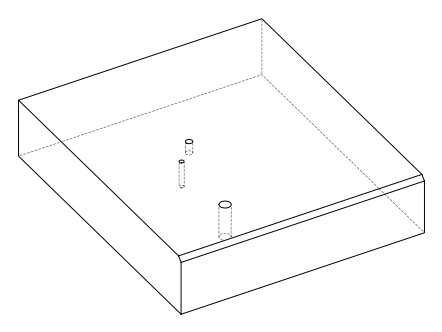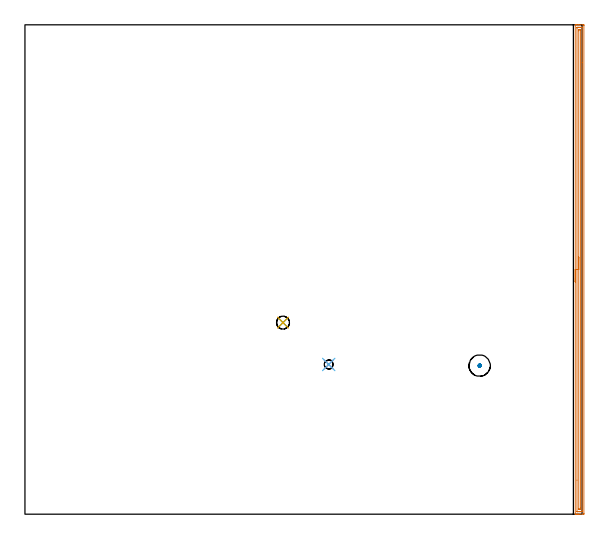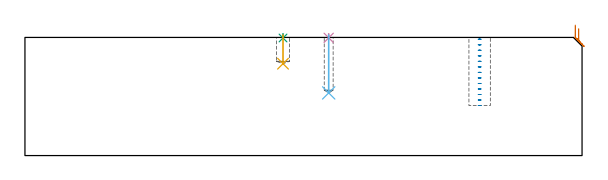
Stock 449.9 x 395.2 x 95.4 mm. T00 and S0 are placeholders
(PLAN: 6 operations, 4 tool changes, 10.6 min)
(1 AREA_MILL | FG_CHAMFER_SURFACE | UGT0205_001 | 9.67 min | 9682 mm3)
(2 MILL_BLIND_HOLE_FROM_SOLID_MATERIAL | STEP1POCKET | UGT0201_133 | Spiral | 0.58 min | 12924 mm3)
(3 SPOT_DRILL | STEP1POCKET_1 | NXT0321_9005460120000 | 0.03 min | 0 mm3)
(4 SPOT_DRILL_1 | STEP1POCKET_2 | NXT0321_9005460120000 | 0.03 min | 0 mm3)
(5 DRILL_BLIND_HOLE_INTO_CENTER | STEP1POCKET_1 | NXT0301_076 | 0.09 min | 1716 mm3)
(6 DRILL_BLIND_HOLE_INTO_CENTER_1 | STEP1POCKET_2 | UGT0301_192 | 0.19 min | 1747 mm3)
(TOOL UGT0205_001 | Chamfer Mill 20 x 3 x 45 deg. | D20 FL50 Z2)
(TOOL UGT0201_133 | Carbide End Mill 15.0 | D15 FL30 Z4)
(TOOL NXT0321_9005460120000 | NC Spot Drill, 142deg, 12mm, Carbide, Uncoated | D12 PA142 FL30 Z2)
(TOOL NXT0301_076 | Carbide Drill 10.5mm [860.1-1050-032A1-MM 2214] | D10.5 PA140 FL55 Z2)
(TOOL UGT0301_192 | Twist Drill 7.2 mm | D7.2 PA118 FL66 Z2)
(OP 1 AREA_MILL)
G17 G21 G94 G90
T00 M6
G54
G17 G0 G90 X444.4 Y187.6 S1061 M3
G43 Z105.4 H0
G94 G1 Y187.638 Z104.528 F250.
Y187.752 Z103.663
Y187.941 Z102.812
Y188.203 Z101.98
Y188.537 Z101.174
Y188.94 Z100.4
Y189.408 Z99.664
Y189.94 Z98.972
Y190.529 Z98.329
Y191.172 Z97.74
Y191.864 Z97.208
Y192.6 Z96.74
Y193.374 Z96.337
Y194.18 Z96.003
Y195.012 Z95.741
Y195.863 Z95.552
Y196.728 Z95.438
Y197.6 Z95.4
Y395.029
X444.406 Y395.19 Z95.393
X444.724 Y395.2 Z95.076
X445.027 Z94.772
X445.702 Z94.093
X446.918 Z92.879
X447.46 Z92.334
X450.707 Z89.09
X450.978 Y395.197 Z88.819
X451.392 Y395.19 Z88.405
X451.396 Y395.007 Z88.402
X451.399 Y394.582 Z88.401
Y0.618
X451.396 Y0.193 Z88.402
X451.392 Y0.01 Z88.405
X450.978 Y0. Z88.819
X447.46 Z92.334
X446.918 Z92.879
X446.581 Z93.215
X446.038 Z93.758
X445.702 Z94.093
X444.723 Z95.076
X444.406 Y0.01 Z95.393
X444.4 Y0.171 Z95.4
Y197.6
X445.814 Z93.986
X445.815 Y392.68 Z93.985
X445.816 Y392.795 Z93.984
X445.821 Y393.175 Z93.979
X446.19 Y393.192 Z93.61
X446.581 Y393.197 Z93.219
X447.062 Y393.2 Z92.738
X447.46 Z92.34
X448.34 Z91.46
X449.7 Z90.1
X449.901 Y393.198 Z89.899
X449.933 Y393.196 Z89.867
X449.965 Y393.19 Z89.835
X449.979 Y393.183 Z89.821
X449.98 Y393.159 Z89.82
X449.985 Y392.911 Z89.815
X449.986 Y364.693 Z89.814
X449.985 Y2.52 Z89.815
X449.984 Y2.405 Z89.816
X449.979 Y2.025 Z89.821
X449.61 Y2.008 Z90.19
X449.219 Y2.003 Z90.581
X448.738 Y2. Z91.062
X448.34 Z91.46
X447.46 Z92.34
X446.1 Z93.7
X445.899 Y2.002 Z93.901
X445.867 Y2.004 Z93.933
X445.835 Y2.01 Z93.965
X445.821 Y2.017 Z93.979
X445.82 Y2.041 Z93.98
X445.815 Y2.289 Z93.985
X445.814 Y27.486 Z93.986
Y197.6
X447.228 Z92.572
X447.229 Y390.351 Z92.571
X447.231 Y391.009 Z92.569
X447.233 Y391.126 Z92.567
X447.235 Y391.177 Z92.565
X447.28 Y391.192 Z92.52
X447.46 Y391.195 Z92.34
X448.152 Y391.199 Z91.648
X448.34 Y391.196 Z91.46
X448.527 Y391.19 Z91.273
X448.565 Y391.183 Z91.235
X448.568 Y391.149 Z91.232
X448.57 Y391.087 Z91.23
X448.571 Y391.009 Z91.229
X448.572 Y390.773 Z91.228
X448.571 Y4.849 Z91.229
X448.569 Y4.191 Z91.231
X448.567 Y4.074 Z91.233
X448.565 Y4.023 Z91.235
X448.52 Y4.008 Z91.28
X448.34 Y4.005 Z91.46
X447.648 Y4.001 Z92.152
X447.46 Y4.004 Z92.34
X447.273 Y4.01 Z92.527
X447.235 Y4.017 Z92.565
X447.232 Y4.051 Z92.568
X447.23 Y4.113 Z92.57
X447.229 Y4.191 Z92.571
X447.228 Y4.427 Z92.572
Y197.6
Y198.472 Z92.61
Y199.336 Z92.723
Y200.188 Z92.912
Y201.02 Z93.175
Y201.826 Z93.508
Y202.6 Z93.911
Y203.336 Z94.38
Y204.028 Z94.911
Y204.671 Z95.5
Y205.26 Z96.144
Y205.791 Z96.836
Y206.26 Z97.572
Y206.663 Z98.345
Y206.997 Z99.151
Y207.259 Z99.983
Y207.448 Z100.835
Y207.562 Z101.7
Y207.6 Z102.572
G0 Z105.4
M5
M2
(OP 2 MILL_BLIND_HOLE_FROM_SOLID_MATERIAL)
G17 G21 G94 G90
T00 M6
G54
G17 G0 G90 X367.2 Y120. S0 M3
G43 Z105.4 H0
Z93.938
G94 G3 X367.775 Y120.575 R0.575 F250.
X367.2 Y121.15 R0.575
X366.05 Y120. R1.15
X367.2 Y121.15 R-1.15
X366.625 Y120.575 R0.575
X367.2 Y120. R0.575
G0 Z89.477
G3 X367.775 Y120.575 R0.575
X367.2 Y121.15 R0.575
X366.05 Y120. R1.15
X367.2 Y121.15 R-1.15
X366.625 Y120.575 R0.575
X367.2 Y120. R0.575
G0 Z85.015
G3 X367.775 Y120.575 R0.575
X367.2 Y121.15 R0.575
X366.05 Y120. R1.15
X367.2 Y121.15 R-1.15
X366.625 Y120.575 R0.575
X367.2 Y120. R0.575
G0 Z80.554
G3 X367.775 Y120.575 R0.575
X367.2 Y121.15 R0.575
X366.05 Y120. R1.15
X367.2 Y121.15 R-1.15
X366.625 Y120.575 R0.575
X367.2 Y120. R0.575
G0 Z76.092
G3 X367.775 Y120.575 R0.575
X367.2 Y121.15 R0.575
X366.05 Y120. R1.15
X367.2 Y121.15 R-1.15
X366.625 Y120.575 R0.575
X367.2 Y120. R0.575
G0 Z71.631
G3 X367.775 Y120.575 R0.575
X367.2 Y121.15 R0.575
X366.05 Y120. R1.15
X367.2 Y121.15 R-1.15
X366.625 Y120.575 R0.575
X367.2 Y120. R0.575
G0 Z67.169
G3 X367.775 Y120.575 R0.575
X367.2 Y121.15 R0.575
X366.05 Y120. R1.15
X367.2 Y121.15 R-1.15
X366.625 Y120.575 R0.575
X367.2 Y120. R0.575
G0 Z62.708
G3 X367.775 Y120.575 R0.575
X367.2 Y121.15 R0.575
X366.05 Y120. R1.15
X367.2 Y121.15 R-1.15
X366.625 Y120.575 R0.575
X367.2 Y120. R0.575
G0 Z58.246
G3 X367.775 Y120.575 R0.575
X367.2 Y121.15 R0.575
X366.05 Y120. R1.15
X367.2 Y121.15 R-1.15
X366.625 Y120.575 R0.575
X367.2 Y120. R0.575
G0 Z53.785
G3 X367.775 Y120.575 R0.575
X367.2 Y121.15 R0.575
X366.05 Y120. R1.15
X367.2 Y121.15 R-1.15
X366.625 Y120.575 R0.575
X367.2 Y120. R0.575
G0 Z49.323
G3 X367.775 Y120.575 R0.575
X367.2 Y121.15 R0.575
X366.05 Y120. R1.15
X367.2 Y121.15 R-1.15
X366.625 Y120.575 R0.575
X367.2 Y120. R0.575
G0 Z44.862
G3 X367.775 Y120.575 R0.575
X367.2 Y121.15 R0.575
X366.05 Y120. R1.15
X367.2 Y121.15 R-1.15
X366.625 Y120.575 R0.575
X367.2 Y120. R0.575
G0 Z40.4
G3 X367.775 Y120.575 R0.575
X367.2 Y121.15 R0.575
X366.05 Y120. R1.15
X367.2 Y121.15 R-1.15
X366.625 Y120.575 R0.575
X367.2 Y120. R0.575
G0 Z105.4
M5
M2
(OP 3 SPOT_DRILL)
G17 G21 G94 G90
T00 M6
G54
G17 G0 G90 X208.4 Y154.7 S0 M3
G43 Z105.4 H0
G94 G81 G98 Z94.948 F250. R98.4
G80
M5
M2
(OP 4 SPOT_DRILL_1)
G17 G21 G94 G90
T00 M6
G54
G17 G0 G90 X245.3 Y120.9 S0 M3
G43 Z105.4 H0
G94 G81 G98 Z95.09 F250. R98.4
G80
M5
M2
(OP 5 DRILL_BLIND_HOLE_INTO_CENTER)
G17 G21 G94 G90
T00 M6
G54
G17 G0 G90 X208.4 Y154.7 S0 M3
G43 Z105.4 H1
G94 G81 G98 Z74.2 F250. R97.4
G80
M5
M2
(OP 6 DRILL_BLIND_HOLE_INTO_CENTER_1)
G17 G21 G94 G90
T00 M6
G54
G17 G0 G90 X245.3 Y120.9 S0 M3
G43 Z105.4 H0
G94 G81 G98 Z50.6 F250. R97.4
G80
M5
M2
